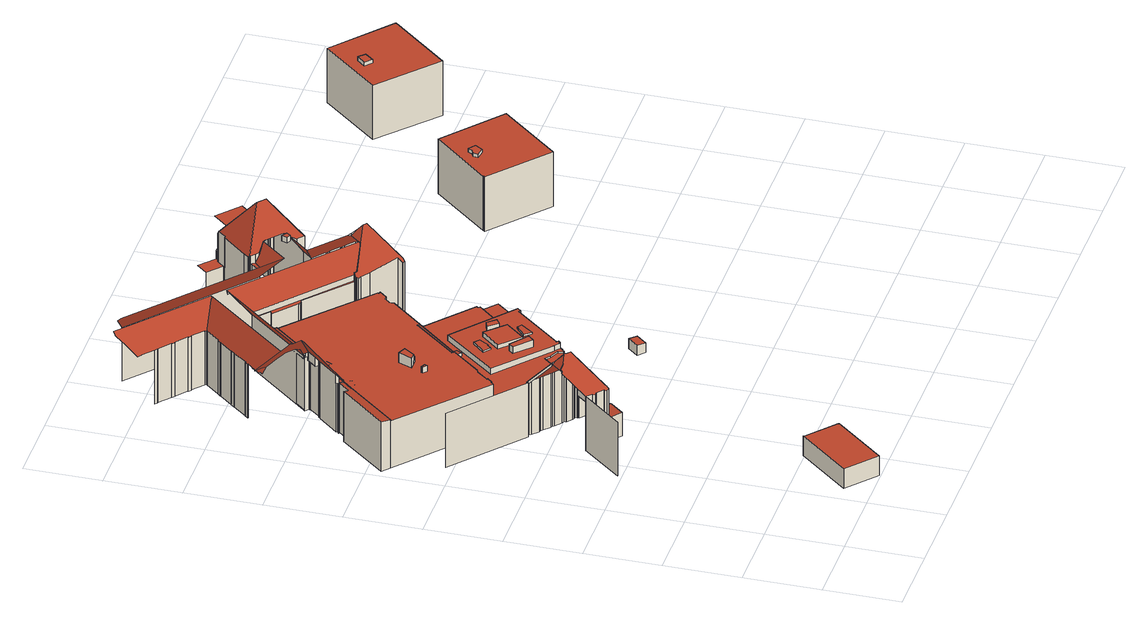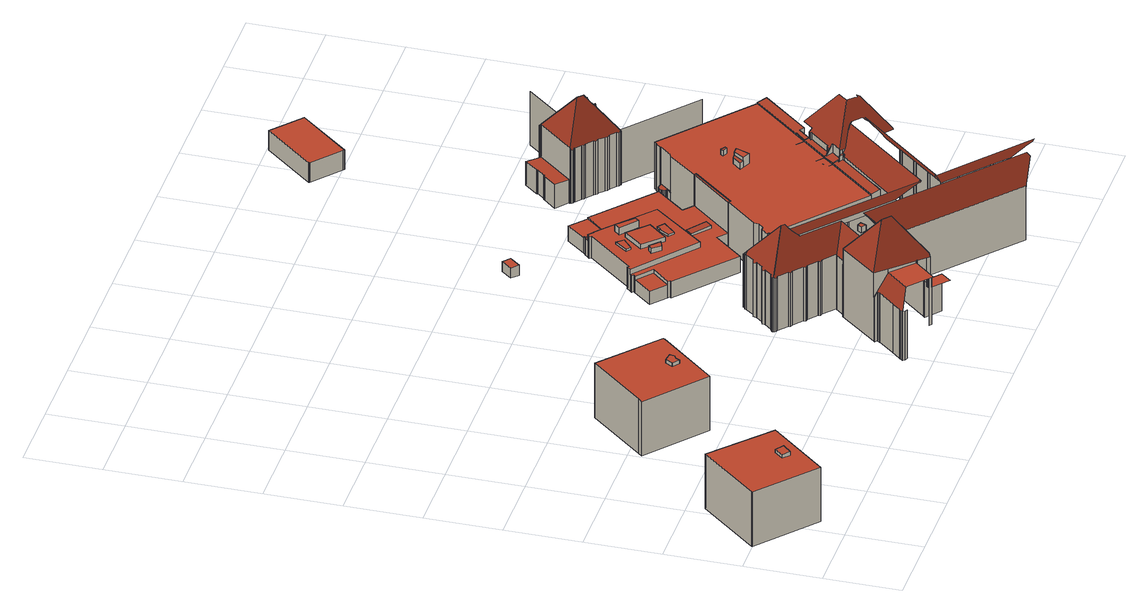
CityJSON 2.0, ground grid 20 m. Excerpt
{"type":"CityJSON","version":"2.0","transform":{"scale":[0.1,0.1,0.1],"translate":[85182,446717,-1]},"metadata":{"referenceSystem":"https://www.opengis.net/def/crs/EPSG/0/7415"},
"CityObjects":{
"building1":{"type":"Building","attributes":{"b3_dak_type":"multiple horizontal","b3_extrusie":0,"b3_h_dak_50p":4.97,"b3_h_dak_70p":4.98,"b3_h_dak_max":5.48,"b3_h_dak_min":4.86,"b3_h_maaiveld":-0.6,"b3_is_glas_dak":false,"b3_kas_warenhuis":false,"b3_mutatie_AHN3_AHN4":false,"b3_mutatie_AHN4_AHN5":false,"b3_n_vlakken":2,"b3_opp_buitenmuur":309.14,"b3_opp_dak_plat":180.02,"b3_opp_dak_schuin":0,"b3_opp_grond":180.02,"b3_opp_scheidingsmuur":0,"b3_rmse_lod12":0.0547,"b3_rmse_lod13":0.0547,"b3_rmse_lod22":0.0547,"b3_succes":true,"b3_t_run":353,"b3_val3dity_lod12":"[]","b3_val3dity_lod13":"[]","b3_val3dity_lod22":"[]","b3_volume_lod12":1004.08,"b3_volume_lod13":1004.08,"b3_volume_lod22":1003.03,"geconstateerd":false,"oorspronkelijkbouwjaar":1962,"rf_force_lod11":false,"status":"Pand in gebruik"},"children":["building1-1"]},
"building1-1":{"type":"BuildingPart","parents":["building1"],"geometry":[{"type":"Solid","lod":"2.2","boundaries":[[[[0,1,2,3,4,5,6]],[[7,4,3,8]],[[8,3,2,9]],[[10,6,5,11]],[[12,0,6,10]],[[11,5,4,7]],[[9,2,1,13]],[[13,1,0,12]],[[13,12,10,11,7,8,9]]]],"semantics":{"surfaces":[{"type":"GroundSurface"},{"type":"WallSurface","on_footprint_edge":true},{"type":"RoofSurface","b3_azimut":126.32,"b3_h_dak_50p":4.97,"b3_h_dak_70p":4.97,"b3_h_dak_max":4.98,"b3_h_dak_min":4.96,"b3_hellingshoek":0.074}],"values":[[0,1,1,1,1,1,1,1,2]]}}]},
"building2":{"type":"Building","attributes":{"b3_bag_bag_overlap":23.36,"b3_dak_type":"slanted","b3_extrusie":0,"b3_h_dak_50p":20.16,"b3_h_dak_70p":21.5,"b3_h_dak_max":52.27,"b3_h_dak_min":0.935,"b3_h_maaiveld":0.002,"b3_is_glas_dak":false,"b3_kas_warenhuis":false,"b3_mutatie_AHN3_AHN4":false,"b3_mutatie_AHN4_AHN5":false,"b3_n_vlakken":226,"b3_opp_buitenmuur":19258.06,"b3_opp_dak_plat":2368.88,"b3_opp_dak_schuin":9989.92,"b3_opp_grond":7863.41,"b3_opp_scheidingsmuur":1414.35,"b3_rmse_lod12":5.02,"b3_rmse_lod13":3.87,"b3_rmse_lod22":1.89,"b3_succes":true,"b3_t_run":13020,"b3_val3dity_lod12":"[]","b3_val3dity_lod13":"[]","b3_val3dity_lod22":"[102]","b3_volume_lod12":168986.52,"b3_volume_lod13":168333.3,"b3_volume_lod22":154372.31,"geconstateerd":false,"oorspronkelijkbouwjaar":1945,"rf_force_lod11":false,"status":"Pand in gebruik"},"children":["building2-1"]},
"building2-1":{"type":"BuildingPart","parents":["building2"],"geometry":[{"type":"MultiSurface","lod":"2.2","boundaries":[[[14,15,16,17]],[[18,19,20,21]],[[17,16,22,23]],[[23,22,24,25]],[[26,27,28]],[[27,26,29]],[[25,24,30,31]],[[31,30,32]],[[33,34,29]],[[34,33,35]],[[32,30,36,37]],[[33,29,26,17,23,25,31,32,37,38,39,40,41,42,43,44,45,46,47,48,49,35]],[[37,36,50,38]],[[38,50,51,39]],[[39,51,52,40]],[[40,52,53,41]],[[41,53,54,42]],[[34,35,49,55,56]],[[42,54,57,43]],[[43,57,58,59,44]],[[44,59,60,45]],[[45,60,61,62,46]],[[46,62,47]],[[59,58,63,64]],[[65,56,55]],[[66,67,56,65]],[[64,63,68,69]],[[70,71,67,66]],[[72,73,19,18]],[[71,74,73,72]],[[75,76,74,71,70]],[[77,78,76,75]],[[79,80,78,77]],[[81,48,47,62]],[[82,83,80,79]],[[84,83,82]],[[85,86,83,84]],[[87,88,89,90]],[[69,68,91,92]],[[93,94,86,85]],[[95,89,88,96]],[[97,98,99,100]],[[101,102,94,93]],[[103,104,102,101]],[[96,105,106,95]],[[100,99,107,108,109]],[[62,61,110,81]],[[90,89,111,107,99]],[[109,108,112,113]],[[48,81,114,115,116,117,118,119,120,121,122,123,124,125,103,101,93,85,84,82,79,77,75,70,66,65,55,49]],[[125,126,104,103]],[[110,61,60,59,64,69,92,127,128,129,130,131,132,133,134]],[[92,91,135,127]],[[127,135,136,128]],[[95,106,111,89]],[[124,137,126,125]],[[123,138,137,124]],[[122,139,138,123]],[[128,136,140,129]],[[121,141,139,122]],[[142,143,144,145,146,97,100,109,113,147,148,149,150,151,152,153]],[[154,155,156,157,158,142,153,159,160,161,162,163,164,165,166,167,168,169,170]],[[113,112,171,147]],[[120,172,141,121]],[[129,140,173,130]],[[130,173,174,131]],[[119,175,172,120]],[[118,176,175,119]],[[117,177,176,118]],[[163,178,164]],[[116,179,177,117]],[[178,163,162]],[[115,180,179,116]],[[81,110,181,182,114]],[[133,183,184,134]],[[114,182,180,115]],[[134,184,181,110]],[[131,174,185,132]],[[147,171,186,148]],[[132,185,183,133]],[[148,186,187,149]],[[188,189,190,191]],[[151,192,193,152]],[[194,195,189,188]],[[149,187,196,197,150]],[[150,197,192,151]],[[197,196,198,199,200]],[[201,202,195,194]],[[152,193,203,153]],[[199,198,204,205]],[[160,206,161]],[[207,208,203,193,192,197,200,209,210,211,212]],[[159,213,214,206,160]],[[206,214,215,216]],[[200,199,217,209]],[[153,203,208,213,159]],[[213,208,207,218]],[[216,215,219]],[[213,218,220,221,222,223,219,215,214]],[[224,225,202,201]],[[199,205,226,217]],[[218,207,212,220]],[[223,227,219]],[[221,228,229,230,222]],[[220,212,231,228,221]],[[222,230,227,223]],[[210,232,233,211]],[[205,204,234,226]],[[211,233,231,212]],[[209,217,235,232,210]],[[226,234,235,217]],[[236,237,225,224]],[[238,239,237,236]],[[240,241,242,243,244,245,246,247,248,238,236,224,201,194,188,191,249,250,251,168,167,252,253]],[[248,254,239,238]],[[255,256,257,258]],[[258,257,259,260]],[[261,262,263,178,162,161,206,216,219,227,230]],[[247,264,254,248]],[[260,259,265,266]],[[266,265,267,268]],[[268,267,269,270]],[[271,272,273,274,275,276,277,278,255,258,260,266,268,270,279,280,281,282,283,284,285,241,240,286,287,288,289]],[[246,290,264,247]],[[270,269,291,279]],[[245,292,290,246]],[[244,292,245]],[[279,291,293,280]],[[280,293,294,281]],[[281,294,295,282]],[[282,295,296,283]],[[243,297,292,244]],[[283,296,298,284]],[[230,229,299,300,261]],[[242,301,297,243]],[[284,298,285]],[[241,302,301,242]],[[285,298,302,241]],[[253,286,240]],[[286,253,287]],[[300,299,303,304]],[[304,303,305,306,307]],[[307,306,308,309]],[[261,300,262]],[[310,263,262]],[[263,310,311]],[[312,313,314,315,316,317,318,319]],[[306,305,320,321]],[[321,320,322,323]],[[323,322,324,325]],[[317,326,327,318]],[[306,321,323,325,328,329,330,331,332,308]],[[325,324,333,328]],[[328,333,334,329]],[[262,300,304,307,309,335,336,337,338,311,310]],[[329,334,339,330]],[[309,308,332,335]],[[330,339,340,331]],[[341,342,343,344]],[[344,343,345,346]],[[346,345,347,348]],[[349,350,342,341]],[[351,331,340,350,349]],[[348,347,352,353]],[[354,335,332,331,351]],[[355,317,316,356]],[[356,316,357,358]],[[359,336,335,354]],[[358,357,360]],[[353,352,361,362]],[[363,364,326,317,355]],[[358,360,365,366,367,363,355,356]],[[368,369,370,367,371]],[[372,373,369,368]],[[374,337,336,359]],[[367,370,364,363]],[[371,367,366,375,376]],[[377,378,373,372]],[[376,375,379]],[[360,357,316,315,380,381,382,383,365]],[[384,385,386,387,388,374,359,354,351,349,341,344,346,348,353,362,389,390,391]],[[375,366,365,392]],[[393,394,378,377]],[[362,361,395,389]],[[392,365,383,396]],[[397,394,393]],[[396,383,382]],[[337,374,338]],[[398,399,400,401]],[[402,403,399,398]],[[381,404,382]],[[405,406,407,408,397,393,377,372,368,371,376,379]],[[390,409,410,391]],[[380,411,404,381]],[[389,395,409,390]],[[391,410,412,384]],[[413,402,398,401]],[[411,380,414]],[[384,412,415,385]],[[401,400,416,413]],[[413,416,403,402]],[[385,415,417,386]],[[418,419,338,374,388]],[[386,417,420,421]],[[392,396,382,404,411,414,422,423,424,425,426,427,405,379,375]],[[421,420,428,429]],[[430,431,432,433]],[[419,434,435]],[[434,419,418]],[[408,436,437,394,397]],[[429,428,438,439]],[[440,441,431,430]],[[442,443,424,444,445,433,446,447]],[[433,432,448,446]],[[444,423,422]],[[423,444,424]],[[443,425,424]],[[449,450,441,440]],[[439,438,451,452]],[[453,454,455,456]],[[457,458,450,449]],[[425,443,442,426]],[[459,460,458,457]],[[452,451,461,462]],[[446,448,463,447]],[[462,461,464,465]],[[447,463,466,442]],[[426,442,466,467,468]],[[407,469,436,408]],[[470,471,460,459]],[[456,455,437,436]],[[430,433,445,435,434,418,388,387,472,473,474,475,476,477,478,479,480,481,482,483,470,459,457,449,440]],[[465,464,484,485]],[[483,486,471,470]],[[406,487,469,407]],[[482,488,486,483]],[[489,490,387,386,421,429,439,452,462,465,485,491,492,493,494,495,496,497]],[[498,499,500,453,456,436,469,487,501,502]],[[481,503,488,482]],[[480,504,503,481]],[[485,484,505,491]],[[491,505,506,492]],[[479,507,504,480]],[[508,501,487,406]],[[492,506,509,493]],[[493,509,510,494]],[[511,512,502,501,508]],[[468,513,427,426]],[[490,472,387]],[[478,514,507,479]],[[515,498,502,512]],[[477,516,514,478]],[[517,499,498,515]],[[518,519,512,511]],[[520,521,522,499,517]],[[476,523,516,477]],[[494,510,524,495]],[[518,511,508,406,405,427,513,525,526,527]],[[527,528,519,518]],[[526,529,528,527]],[[475,530,523,476]],[[495,524,531,496]],[[496,531,532,497]],[[474,533,530,475]],[[497,532,534,489]],[[472,490,535,536,473]],[[489,534,535,490]],[[473,536,533,474]],[[468,467,537,538,513]],[[525,539,529,526]],[[513,538,539,525]],[[540,541,529,539]],[[542,543,544,545]],[[546,547,543,542]],[[538,537,547,546]],[[545,544,548,549]],[[549,548,550,551]],[[551,550,552,553]],[[554,540,539,538,546,542,545,549,551,553,555,556,557]],[[553,552,558,555]],[[555,558,559,556]],[[560,561,562]],[[563,564,561,560]],[[556,559,565,566,557]],[[557,566,567,554]],[[554,567,568,569]],[[569,568,570,564,563]],[[568,567,566,571]],[[566,565,572,571]],[[571,572,570,568]]],"semantics":{"surfaces":[{"type":"WallSurface","on_footprint_edge":true},{"type":"WallSurface","on_footprint_edge":false},{"type":"RoofSurface","b3_azimut":220.4,"b3_h_dak_50p":19.48,"b3_h_dak_70p":21.17,"b3_h_dak_max":24.83,"b3_h_dak_min":15.44,"b3_hellingshoek":54.56},{"type":"RoofSurface","b3_azimut":310.8,"b3_h_dak_50p":22.35,"b3_h_dak_70p":22.8,"b3_h_dak_max":24.47,"b3_h_dak_min":21.56,"b3_hellingshoek":54.2},{"type":"RoofSurface","b3_azimut":130.35,"b3_h_dak_50p":18.36,"b3_h_dak_70p":19.78,"b3_h_dak_max":24.08,"b3_h_dak_min":15.75,"b3_hellingshoek":54.5},{"type":"RoofSurface","b3_azimut":132.12,"b3_h_dak_50p":13.82,"b3_h_dak_70p":13.84,"b3_h_dak_max":14.4,"b3_h_dak_min":13.79,"b3_hellingshoek":1.42},{"type":"RoofSurface","b3_azimut":40.26,"b3_h_dak_50p":18.18,"b3_h_dak_70p":19.89,"b3_h_dak_max":24.83,"b3_h_dak_min":14.86,"b3_hellingshoek":54.32},{"type":"RoofSurface","b3_azimut":308.7,"b3_h_dak_50p":6.68,"b3_h_dak_70p":6.74,"b3_h_dak_max":16.49,"b3_h_dak_min":6.53,"b3_hellingshoek":3.49},{"type":"RoofSurface","b3_azimut":130.43,"b3_h_dak_50p":19.9,"b3_h_dak_70p":21.64,"b3_h_dak_max":30.52,"b3_h_dak_min":15.14,"b3_hellingshoek":54.93},{"type":"RoofSurface","b3_azimut":40.44,"b3_h_dak_50p":21.6,"b3_h_dak_70p":22.82,"b3_h_dak_max":30.33,"b3_h_dak_min":16.55,"b3_hellingshoek":54.82},{"type":"RoofSurface","b3_azimut":132.47,"b3_h_dak_50p":14.54,"b3_h_dak_70p":14.62,"b3_h_dak_max":17.61,"b3_h_dak_min":14.29,"b3_hellingshoek":10.37},{"type":"RoofSurface","b3_azimut":285.74,"b3_h_dak_50p":15.77,"b3_h_dak_70p":15.77,"b3_h_dak_max":16.55,"b3_h_dak_min":15.77,"b3_hellingshoek":0.0343},{"type":"RoofSurface","b3_azimut":125.36,"b3_h_dak_50p":13.82,"b3_h_dak_70p":13.83,"b3_h_dak_max":14.36,"b3_h_dak_min":13.8,"b3_hellingshoek":1.43},{"type":"RoofSurface","b3_azimut":310.35,"b3_h_dak_50p":18.55,"b3_h_dak_70p":19.83,"b3_h_dak_max":21.6,"b3_h_dak_min":14.98,"b3_hellingshoek":54.49},{"type":"RoofSurface","b3_azimut":130.37,"b3_h_dak_50p":19,"b3_h_dak_70p":20.24,"b3_h_dak_max":22.04,"b3_h_dak_min":15.41,"b3_hellingshoek":54.64},{"type":"RoofSurface","b3_azimut":220.39,"b3_h_dak_50p":19.05,"b3_h_dak_70p":20.28,"b3_h_dak_max":22.04,"b3_h_dak_min":15.46,"b3_hellingshoek":54.5},{"type":"RoofSurface","b3_azimut":40.4,"b3_h_dak_50p":18.39,"b3_h_dak_70p":19.66,"b3_h_dak_max":21.55,"b3_h_dak_min":15,"b3_hellingshoek":54.46},{"type":"RoofSurface","b3_azimut":220.07,"b3_h_dak_50p":14.15,"b3_h_dak_70p":15.91,"b3_h_dak_max":16.21,"b3_h_dak_min":13.87,"b3_hellingshoek":21.42},{"type":"RoofSurface","b3_azimut":220.51,"b3_h_dak_50p":19.05,"b3_h_dak_70p":20.27,"b3_h_dak_max":22.02,"b3_h_dak_min":15.76,"b3_hellingshoek":54.44},{"type":"RoofSurface","b3_azimut":140.45,"b3_h_dak_50p":17.15,"b3_h_dak_70p":17.2,"b3_h_dak_max":19.74,"b3_h_dak_min":17.06,"b3_hellingshoek":6.58},{"type":"RoofSurface","b3_azimut":310.63,"b3_h_dak_50p":19.58,"b3_h_dak_70p":20.37,"b3_h_dak_max":21.53,"b3_h_dak_min":16.34,"b3_hellingshoek":54.54},{"type":"RoofSurface","b3_azimut":220.5,"b3_h_dak_50p":18.69,"b3_h_dak_70p":20.3,"b3_h_dak_max":25.03,"b3_h_dak_min":15.33,"b3_hellingshoek":54.57},{"type":"RoofSurface","b3_azimut":310.35,"b3_h_dak_50p":21.84,"b3_h_dak_70p":23.49,"b3_h_dak_max":28.51,"b3_h_dak_min":18.87,"b3_hellingshoek":55.34},{"type":"RoofSurface","b3_azimut":191.46,"b3_h_dak_50p":23.08,"b3_h_dak_70p":23.08,"b3_h_dak_max":23.08,"b3_h_dak_min":23.07,"b3_hellingshoek":0.447},{"type":"RoofSurface","b3_azimut":309.98,"b3_h_dak_50p":22.19,"b3_h_dak_70p":22.72,"b3_h_dak_max":24.25,"b3_h_dak_min":21.48,"b3_hellingshoek":54.45},{"type":"RoofSurface","b3_azimut":220.64,"b3_h_dak_50p":23.68,"b3_h_dak_70p":25.38,"b3_h_dak_max":29.55,"b3_h_dak_min":19.58,"b3_hellingshoek":54.92},{"type":"RoofSurface","b3_azimut":130.98,"b3_h_dak_50p":19.62,"b3_h_dak_70p":20.56,"b3_h_dak_max":22.01,"b3_h_dak_min":15.49,"b3_hellingshoek":55.05},{"type":"RoofSurface","b3_azimut":40.43,"b3_h_dak_50p":18.62,"b3_h_dak_70p":19.98,"b3_h_dak_max":25.03,"b3_h_dak_min":15.11,"b3_hellingshoek":54.57},{"type":"RoofSurface","b3_azimut":130.47,"b3_h_dak_50p":18.38,"b3_h_dak_70p":19.9,"b3_h_dak_max":24.34,"b3_h_dak_min":15.46,"b3_hellingshoek":54.67},{"type":"RoofSurface","b3_azimut":221.86,"b3_h_dak_50p":10.74,"b3_h_dak_70p":10.76,"b3_h_dak_max":19.45,"b3_h_dak_min":10.67,"b3_hellingshoek":1.71},{"type":"RoofSurface","b3_azimut":130.35,"b3_h_dak_50p":22.47,"b3_h_dak_70p":23.94,"b3_h_dak_max":28.57,"b3_h_dak_min":19.53,"b3_hellingshoek":55.01},{"type":"RoofSurface","b3_azimut":40.65,"b3_h_dak_50p":22.24,"b3_h_dak_70p":24.07,"b3_h_dak_max":29.55,"b3_h_dak_min":18.45,"b3_hellingshoek":55.64},{"type":"RoofSurface","b3_azimut":343.1,"b3_h_dak_50p":18.43,"b3_h_dak_70p":18.43,"b3_h_dak_max":19.15,"b3_h_dak_min":18.42,"b3_hellingshoek":0.056},{"type":"RoofSurface","b3_azimut":130.54,"b3_h_dak_50p":16.35,"b3_h_dak_70p":17.37,"b3_h_dak_max":19.46,"b3_h_dak_min":14.02,"b3_hellingshoek":55.15},{"type":"RoofSurface","b3_azimut":130.21,"b3_h_dak_50p":0.125,"b3_h_dak_70p":0.148,"b3_h_dak_max":0.16,"b3_h_dak_min":0.125,"b3_hellingshoek":14.27}],"values":[0,0,0,0,1,1,0,0,1,1,0,2,0,0,0,0,0,3,0,0,1,1,1,0,1,1,0,1,0,0,0,0,0,4,0,0,0,1,0,0,5,1,0,0,0,0,1,0,0,6,0,7,0,0,0,0,0,0,0,0,8,9,0,0,0,0,0,0,0,1,0,1,0,0,0,0,0,0,0,0,0,0,1,0,0,1,0,0,1,0,1,10,1,1,1,1,1,1,11,0,12,1,1,0,0,1,0,0,0,0,0,0,0,13,0,0,0,14,0,0,0,0,15,0,0,0,0,0,0,0,0,0,0,0,0,0,0,0,1,1,0,0,1,1,1,1,16,0,0,0,0,17,0,0,18,0,1,0,0,0,0,0,0,0,1,1,1,1,1,0,0,19,0,0,1,0,1,0,1,20,21,1,0,0,1,0,1,1,1,1,1,22,0,1,0,0,23,1,0,1,1,0,24,0,25,0,0,1,1,0,0,0,26,0,1,1,1,0,0,0,0,1,0,0,0,0,0,0,1,0,0,27,0,0,1,0,28,29,0,0,0,0,0,1,0,0,1,30,1,0,1,0,1,1,0,0,0,31,1,1,0,0,0,0,0,0,0,0,0,1,1,32,0,0,0,0,0,0,33,0,0,0,0,0,1,1,0,34,0,0]}}]},
"building3":{"type":"Building","attributes":{"b3_bag_bag_overlap":23.35,"b3_dak_type":"slanted","b3_extrusie":0,"b3_h_dak_50p":13.73,"b3_h_dak_70p":13.8,"b3_h_dak_max":17.34,"b3_h_dak_min":2.77,"b3_h_maaiveld":0.28,"b3_is_glas_dak":false,"b3_kas_warenhuis":false,"b3_mutatie_AHN3_AHN4":false,"b3_mutatie_AHN4_AHN5":false,"b3_n_vlakken":26,"b3_opp_buitenmuur":1528.67,"b3_opp_dak_plat":1470.41,"b3_opp_dak_schuin":126.76,"b3_opp_grond":1584.65,"b3_opp_scheidingsmuur":855.62,"b3_rmse_lod12":0.968,"b3_rmse_lod13":0.641,"b3_rmse_lod22":0.56,"b3_succes":true,"b3_t_run":1785,"b3_val3dity_lod12":"[]","b3_val3dity_lod13":"[]","b3_val3dity_lod22":"[]","b3_volume_lod12":21431.28,"b3_volume_lod13":21340.89,"b3_volume_lod22":21310.09,"geconstateerd":false,"oorspronkelijkbouwjaar":2010,"rf_force_lod11":false,"status":"Pand in gebruik"},"children":["building3-1"]},
"building3-1":{"type":"BuildingPart","parents":["building3"],"geometry":[{"type":"Solid","lod":"2.2","boundaries":[[[[573,574,575,576,577,578,579,580,581,582,583,584,585,586,587,588,589,590,591,592,593,594,595,596,597,598,599,600,601,602,603,604,605,606,607,608,609,610,611,612,613,614,615,616,617,618,619,620,621,622,623,624,625,626,627,628,629,630,631,632,633]],[[634,592,591,635]],[[636,593,592,634]],[[637,590,589,638]],[[639,588,587,640]],[[638,589,588,639]],[[640,587,586,641]],[[641,586,585,642]],[[642,585,584,643]],[[643,584,583,644]],[[645,582,581,646]],[[646,581,580,647]],[[648,574,573,649]],[[650,630,629,651]],[[649,573,633,652,653]],[[654,628,627,655]],[[651,629,628,654]],[[656,625,624,657]],[[658,626,625,656]],[[659,623,622,660]],[[655,627,626,658]],[[661,621,620,662]],[[657,624,623,659]],[[660,622,621,661]],[[662,620,619,663]],[[663,619,618,664]],[[665,609,608,666]],[[667,605,604,668]],[[666,608,607,669]],[[670,575,574,648]],[[671,606,605,667]],[[672,603,602,673]],[[668,604,603,672]],[[674,601,600,675]],[[673,602,601,674]],[[676,596,595,677,678]],[[679,598,597,680]],[[680,597,596,676]],[[681,682,683,684]],[[635,591,590,637]],[[685,616,615,686]],[[687,688,686,689]],[[690,691,692,693,694]],[[695,594,593,636]],[[677,595,594,695]],[[678,677,696,697]],[[693,692,698,699]],[[700,599,598,679]],[[675,600,599,700,701]],[[702,611,610,703]],[[704,703,610,609,665]],[[705,612,611,702]],[[706,631,630,650]],[[694,693,707,708]],[[652,633,632,709]],[[653,652,710,711]],[[712,617,616,685]],[[664,618,617,712]],[[699,698,713,714]],[[714,713,715,707]],[[684,683,716,717]],[[717,716,718,719]],[[720,614,613,721]],[[721,613,612,705]],[[689,686,615,614,720]],[[722,723,724,725]],[[697,696,723,722]],[[644,583,582,645]],[[725,724,577,576,726]],[[726,576,575,670]],[[709,632,631,706]],[[711,710,688,687]],[[647,580,579,727]],[[727,579,578,728]],[[728,578,577,724]],[[669,607,606,671]],[[708,707,715,729,730]],[[701,700,703,704]],[[730,729,691,690]],[[719,718,682,681]],[[714,707,693,699]],[[688,710,652,709,706,650,651,654,655,658,656,657,659,660,661,662,663,664,712,685,686]],[[728,724,723,696,677,695,636,634,635,637,638,639,640,641,642,643,644,645,646,647,727]],[[703,700,679,680,676,678,697,722,725,726,670,648,649,653,711,687,689,720,721,705,702],[682,718,716,683],[691,729,715,713,698,692]],[[701,704,665,666,669,671,667,668,672,673,674,675]],[[730,690,694,708]],[[719,681,684,717]]]],"semantics":{"surfaces":[{"type":"GroundSurface"},{"type":"WallSurface","on_footprint_edge":true},{"type":"WallSurface","on_footprint_edge":false},{"type":"RoofSurface","b3_azimut":127.13,"b3_h_dak_50p":15.48,"b3_h_dak_70p":15.57,"b3_h_dak_max":16.53,"b3_h_dak_min":15.3,"b3_hellingshoek":16.88},{"type":"RoofSurface","b3_azimut":116.94,"b3_h_dak_50p":3.04,"b3_h_dak_70p":3.07,"b3_h_dak_max":13.56,"b3_h_dak_min":2.94,"b3_hellingshoek":5.61},{"type":"RoofSurface","b3_azimut":139.61,"b3_h_dak_50p":3.06,"b3_h_dak_70p":3.09,"b3_h_dak_max":13.56,"b3_h_dak_min":2.99,"b3_hellingshoek":4.6},{"type":"RoofSurface","b3_azimut":129.48,"b3_h_dak_50p":13.72,"b3_h_dak_70p":13.79,"b3_h_dak_max":16.53,"b3_h_dak_min":13.55,"b3_hellingshoek":0.62},{"type":"RoofSurface","b3_azimut":130.4,"b3_h_dak_50p":14.41,"b3_h_dak_70p":14.48,"b3_h_dak_max":14.65,"b3_h_dak_min":14.23,"b3_hellingshoek":7.49},{"type":"RoofSurface","b3_azimut":268.2,"b3_h_dak_50p":16.47,"b3_h_dak_70p":16.48,"b3_h_dak_max":16.53,"b3_h_dak_min":16.42,"b3_hellingshoek":2},{"type":"RoofSurface","b3_azimut":43.06,"b3_h_dak_50p":15.25,"b3_h_dak_70p":15.26,"b3_h_dak_max":15.26,"b3_h_dak_min":15.23,"b3_hellingshoek":2.37}],"values":[[0,1,1,1,1,1,1,1,1,1,1,1,1,1,1,1,1,1,1,1,1,1,1,1,1,1,1,1,1,1,1,1,1,1,1,1,1,1,2,1,1,2,2,1,1,2,2,1,1,1,1,1,1,2,1,2,1,1,2,2,2,2,1,1,1,2,2,1,1,1,1,2,1,1,1,1,2,2,2,2,3,4,5,6,7,8,9]]}}]},
"building4":{"type":"Building","attributes":{"b3_bag_bag_overlap":0,"b3_dak_type":"multiple horizontal","b3_extrusie":0,"b3_h_dak_50p":4.92,"b3_h_dak_70p":6.16,"b3_h_dak_max":14.01,"b3_h_dak_min":3.64,"b3_h_maaiveld":-0.01,"b3_is_glas_dak":false,"b3_kas_warenhuis":false,"b3_mutatie_AHN3_AHN4":false,"b3_mutatie_AHN4_AHN5":false,"b3_n_vlakken":35,"b3_opp_buitenmuur":903.34,"b3_opp_dak_plat":1401.92,"b3_opp_dak_schuin":20.47,"b3_opp_grond":969.07,"b3_opp_scheidingsmuur":212.61,"b3_rmse_lod12":1.54,"b3_rmse_lod13":1.34,"b3_rmse_lod22":0.498,"b3_succes":true,"b3_t_run":668,"b3_val3dity_lod12":"[]","b3_val3dity_lod13":"[]","b3_val3dity_lod22":"[]","b3_volume_lod12":5968.85,"b3_volume_lod13":6030.23,"b3_volume_lod22":5226.56,"geconstateerd":false,"oorspronkelijkbouwjaar":1930,"rf_force_lod11":false,"status":"Pand in gebruik"},"children":["building4-1"]},
"building4-1":{"type":"BuildingPart","parents":["building4"],"geometry":[{"type":"Solid","lod":"2.2","boundaries":[[[[731,732,733,734,735,736,737,738,739,740,741,742,743,744,745,746,747,748,749,750,751,752,753,754,755,756,757,758]],[[759,760,735,734,761]],[[762,733,732,763]],[[764,755,754,765]],[[766,767,758,757,768]],[[769,743,742,770]],[[768,757,756,771]],[[772,750,749,773]],[[774,775,776,777]],[[778,779,780,781]],[[782,783,784,785]],[[765,754,753,786]],[[785,784,748,747,787]],[[788,744,743,769]],[[770,742,741,789]],[[789,741,740,790,791]],[[792,793,794,795]],[[795,794,775,774]],[[791,790,796,797]],[[771,756,755,764,798]],[[799,731,758,767]],[[800,801,802,803]],[[803,802,804,805]],[[777,776,793,792]],[[806,751,750,772,807]],[[808,752,751,806]],[[809,810,779,778]],[[811,812,810,809]],[[813,746,745,814]],[[815,814,745,744,788]],[[781,780,812,811]],[[816,817,818,819]],[[820,821,822,823]],[[824,825,826,827]],[[828,829,825,824]],[[790,740,739,830]],[[830,739,738,831]],[[807,772,817,816]],[[773,749,748,784]],[[797,796,832,833]],[[834,835,760,759]],[[836,837,835,834]],[[761,734,733,762]],[[827,826,838,839]],[[840,736,735,760]],[[837,737,736,840]],[[831,738,737,837,836]],[[787,747,746,813]],[[841,842,843,844]],[[844,843,814,815]],[[845,846,847,848]],[[849,850,846,845]],[[851,852,853,854]],[[854,853,855,856]],[[856,855,857,858]],[[786,753,752,808]],[[859,860,861,862]],[[763,732,731,799]],[[823,822,863,864]],[[864,863,850,849]],[[839,838,829,828]],[[805,804,865,866]],[[866,865,801,800]],[[848,847,821,820]],[[798,764,767,766]],[[862,861,842,841]],[[867,868,783,782]],[[819,818,868,867]],[[833,832,860,859]],[[858,857,852,851]],[[777,792,795,774]],[[781,811,809,778]],[[837,840,760,835]],[[798,766,768,771]],[[839,828,824,827]],[[866,800,803,805]],[[848,820,823,864,849,845]],[[868,818,817,772,773,784,783]],[[860,832,796,790,830,831,836,834,759,761,762,763,799,767,764,765,786,808,806,807,816,819,867,782,785,787,813,814,843,842,861],[793,776,775,794]],[[833,859,862,841,844,815,788,769,770,789,791,797],[780,779,810,812],[802,801,865,804],[826,825,829,838],[847,846,850,863,822,821],[853,852,857,855]],[[858,851,854,856]]]],"semantics":{"surfaces":[{"type":"GroundSurface"},{"type":"WallSurface","on_footprint_edge":true},{"type":"WallSurface","on_footprint_edge":false},{"type":"RoofSurface","b3_azimut":58.67,"b3_h_dak_50p":5.48,"b3_h_dak_70p":5.52,"b3_h_dak_max":5.62,"b3_h_dak_min":5.31,"b3_hellingshoek":4.79},{"type":"RoofSurface","b3_azimut":236.53,"b3_h_dak_50p":7.44,"b3_h_dak_70p":7.45,"b3_h_dak_max":7.47,"b3_h_dak_min":7.41,"b3_hellingshoek":0.437},{"type":"RoofSurface","b3_azimut":11.48,"b3_h_dak_50p":3.69,"b3_h_dak_70p":3.7,"b3_h_dak_max":4.74,"b3_h_dak_min":3.67,"b3_hellingshoek":0.308},{"type":"RoofSurface","b3_azimut":309.55,"b3_h_dak_50p":13.51,"b3_h_dak_70p":13.55,"b3_h_dak_max":13.63,"b3_h_dak_min":13.41,"b3_hellingshoek":11.58},{"type":"RoofSurface","b3_azimut":199.86,"b3_h_dak_50p":7.56,"b3_h_dak_70p":7.56,"b3_h_dak_max":7.57,"b3_h_dak_min":7.53,"b3_hellingshoek":1.02},{"type":"RoofSurface","b3_azimut":250.26,"b3_h_dak_50p":6.7,"b3_h_dak_70p":6.71,"b3_h_dak_max":6.74,"b3_h_dak_min":6.67,"b3_hellingshoek":1.05},{"type":"RoofSurface","b3_azimut":190.99,"b3_h_dak_50p":6.7,"b3_h_dak_70p":6.71,"b3_h_dak_max":6.72,"b3_h_dak_min":6.68,"b3_hellingshoek":0.454},{"type":"RoofSurface","b3_azimut":274.9,"b3_h_dak_50p":4.28,"b3_h_dak_70p":4.28,"b3_h_dak_max":4.66,"b3_h_dak_min":4.27,"b3_hellingshoek":0.162},{"type":"RoofSurface","b3_azimut":257.82,"b3_h_dak_50p":4.64,"b3_h_dak_70p":4.69,"b3_h_dak_max":13.63,"b3_h_dak_min":4.57,"b3_hellingshoek":0.256},{"type":"RoofSurface","b3_azimut":176.84,"b3_h_dak_50p":6.23,"b3_h_dak_70p":6.26,"b3_h_dak_max":8.15,"b3_h_dak_min":6.17,"b3_hellingshoek":0.223},{"type":"RoofSurface","b3_azimut":246.74,"b3_h_dak_50p":8.13,"b3_h_dak_70p":8.14,"b3_h_dak_max":8.15,"b3_h_dak_min":8.12,"b3_hellingshoek":0.587}],"values":[[0,1,1,1,1,1,1,1,2,2,2,1,1,1,1,1,2,2,2,1,1,2,2,2,1,1,2,2,1,1,2,2,2,2,2,1,1,2,1,2,2,2,1,2,1,1,1,1,2,2,2,2,2,2,2,1,2,1,2,2,2,2,2,2,2,2,2,2,2,2,3,4,5,6,7,8,9,10,11,12,13]]}}]},
"building5":{"type":"Building","attributes":{"b3_dak_type":"horizontal","b3_extrusie":0,"b3_h_dak_50p":2.46,"b3_h_dak_70p":2.46,"b3_h_dak_max":2.52,"b3_h_dak_min":2.4,"b3_h_maaiveld":-0.402,"b3_is_glas_dak":false,"b3_kas_warenhuis":false,"b3_mutatie_AHN3_AHN4":false,"b3_mutatie_AHN4_AHN5":false,"b3_n_vlakken":1,"b3_opp_buitenmuur":35,"b3_opp_dak_plat":8.93,"b3_opp_dak_schuin":0,"b3_opp_grond":8.93,"b3_opp_scheidingsmuur":0,"b3_rmse_lod12":0.0182,"b3_rmse_lod13":0.0182,"b3_rmse_lod22":0.0138,"b3_succes":true,"b3_t_run":84,"b3_val3dity_lod12":"[]","b3_val3dity_lod13":"[]","b3_val3dity_lod22":"[]","b3_volume_lod12":25.54,"b3_volume_lod13":25.54,"b3_volume_lod22":25.52,"geconstateerd":false,"oorspronkelijkbouwjaar":2010,"rf_force_lod11":false,"status":"Pand in gebruik"},"children":["building5-1"]},
"building5-1":{"type":"BuildingPart","parents":["building5"],"geometry":[{"type":"Solid","lod":"2.2","boundaries":[[[[869,870,871,872]],[[873,869,872,874]],[[874,872,871,875]],[[875,871,870,876]],[[876,870,869,873]],[[876,873,874,875]]]],"semantics":{"surfaces":[{"type":"GroundSurface"},{"type":"WallSurface","on_footprint_edge":true},{"type":"RoofSurface","b3_azimut":138.27,"b3_h_dak_50p":2.46,"b3_h_dak_70p":2.47,"b3_h_dak_max":2.48,"b3_h_dak_min":2.44,"b3_hellingshoek":0.925}],"values":[[0,1,1,1,1,2]]}}]},
"building6":{"type":"Building","attributes":{"b3_bouwlagen":5,"b3_dak_type":"multiple horizontal","b3_extrusie":0,"b3_h_dak_50p":15.17,"b3_h_dak_70p":15.2,"b3_h_dak_max":17.29,"b3_h_dak_min":14.94,"b3_h_maaiveld":-0.441,"b3_is_glas_dak":false,"b3_kas_warenhuis":false,"b3_mutatie_AHN3_AHN4":false,"b3_mutatie_AHN4_AHN5":false,"b3_n_vlakken":12,"b3_opp_buitenmuur":1263.53,"b3_opp_dak_plat":408.34,"b3_opp_dak_schuin":0,"b3_opp_grond":402.72,"b3_opp_scheidingsmuur":0,"b3_rmse_lod12":2.17,"b3_rmse_lod13":2.17,"b3_rmse_lod22":2.16,"b3_succes":true,"b3_t_run":704,"b3_val3dity_lod12":"[]","b3_val3dity_lod13":"[]","b3_val3dity_lod22":"[]","b3_volume_lod12":12658.75,"b3_volume_lod13":12658.75,"b3_volume_lod22":12657.78,"geconstateerd":false,"oorspronkelijkbouwjaar":2007,"rf_force_lod11":false,"status":"Pand in gebruik"},"children":["building6-1","building6-2"]},
"building6-1":{"type":"BuildingPart","parents":["building6"],"geometry":[{"type":"Solid","lod":"2.2","boundaries":[[[[877,878,879,880,881,882]],[[883,882,881,884]],[[885,886,887,888]],[[889,890,886,885]],[[891,892,890,889]],[[893,877,882,883]],[[884,881,880,894]],[[888,887,892,891]],[[895,879,878,896]],[[894,880,879,895]],[[896,878,877,893]],[[888,891,889,885]],[[896,893,883,884,894,895],[892,887,886,890]]]],"semantics":{"surfaces":[{"type":"GroundSurface"},{"type":"WallSurface","on_footprint_edge":true},{"type":"WallSurface","on_footprint_edge":false},{"type":"RoofSurface","b3_azimut":148.94,"b3_h_dak_50p":16.15,"b3_h_dak_70p":16.16,"b3_h_dak_max":16.19,"b3_h_dak_min":16.12,"b3_hellingshoek":1.24},{"type":"RoofSurface","b3_azimut":342.75,"b3_h_dak_50p":15.16,"b3_h_dak_70p":15.17,"b3_h_dak_max":16.19,"b3_h_dak_min":15.14,"b3_hellingshoek":0.119}],"values":[[0,1,2,2,2,1,1,2,1,1,1,3,4]]}}]},
"building6-2":{"type":"BuildingPart","parents":["building6"],"geometry":[{"type":"Solid","lod":"2.2","boundaries":[[[[897,898,899,900,901,902,903,904]],[[905,906,907,908]],[[909,910,911,912]],[[913,914,910,909]],[[912,911,915,916]],[[916,915,917,918]],[[918,917,906,905]],[[908,907,914,913]],[[919,898,897,920]],[[920,897,904,921]],[[922,902,901,923]],[[924,903,902,922]],[[921,904,903,924]],[[925,899,898,919]],[[926,900,899,925]],[[923,901,900,926]],[[908,913,909,912,916,918,905]],[[923,926,925,919,920,921,924,922],[914,907,906,917,915,911,910]]]],"semantics":{"surfaces":[{"type":"GroundSurface"},{"type":"WallSurface","on_footprint_edge":false},{"type":"WallSurface","on_footprint_edge":true},{"type":"RoofSurface","b3_azimut":214.34,"b3_h_dak_50p":16.16,"b3_h_dak_70p":16.18,"b3_h_dak_max":16.19,"b3_h_dak_min":16.13,"b3_hellingshoek":1.13},{"type":"RoofSurface","b3_azimut":300.49,"b3_h_dak_50p":15.18,"b3_h_dak_70p":15.18,"b3_h_dak_max":16.19,"b3_h_dak_min":15.15,"b3_hellingshoek":0.11}],"values":[[0,1,1,1,1,1,1,1,2,2,2,2,2,2,2,2,3,4]]}}]}
},
"vertices":[
[365,202,4],[440,138,4],[439,137,4],[440,136,4],[328,5,4],[249,72,4],[363,204,4],[328,5,60],[440,136,60],[439,137,60],[363,204,60],[249,72,60],[365,202,60],[440,138,60],
[147,608,164],[147,608,10],[236,713,10],[236,713,164],[255,863,165],[255,863,10],[72,1018,10],[72,1018,165],[250,701,10],[250,701,164],[254,695,10],[254,695,161],[232,772,223],[232,772,226],[229,772,226],[234,772,226],[259,693,10],[259,693,163],[259,693,164],[237,776,232],[237,776,226],[249,773,240],[277,678,10],[277,678,164],[276,678,163],[280,673,161],[285,670,163],[285,671,164],[286,670,164],[286,671,165],[287,671,165],[286,674,168],[287,675,170],[286,676,170],[279,763,257],[266,775,257],[276,678,10],[280,673,10],[285,670,10],[285,671,10],[286,670,10],[264,798,233],[259,802,226],[286,671,10],[287,671,10],[287,671,75],[286,674,75],[287,675,75],[287,675,168],[289,673,10],[289,673,75],[259,802,233],[263,806,226],[263,806,218],[320,646,10],[320,646,78],[258,863,169],[258,863,161],[256,865,161],[256,865,10],[258,863,10],[258,867,165],[258,867,10],[259,866,165],[259,866,10],[265,864,163],[265,864,10],[369,771,168],[268,859,164],[268,859,10],[268,859,165],[285,844,165],[285,844,10],[136,1272,154],[136,1272,148],[160,1298,148],[160,1298,153],[349,680,10],[349,680,78],[285,845,164],[285,845,10],[178,1283,148],[147,1262,148],[145,1313,181],[145,1313,156],[149,1307,155],[149,1307,171],[290,842,163],[290,842,10],[294,837,164],[294,837,10],[147,1262,10],[178,1283,10],[149,1307,10],[155,1313,10],[155,1313,171],[369,771,75],[160,1298,10],[153,1314,10],[153,1314,173],[370,773,164],[367,777,163],[362,779,165],[360,780,165],[345,793,165],[346,793,165],[342,798,163],[337,800,165],[320,815,165],[316,820,163],[311,823,165],[311,822,165],[311,822,10],[351,683,78],[349,684,78],[368,706,78],[370,704,78],[372,707,78],[401,741,78],[370,767,76],[371,770,76],[351,683,10],[349,684,10],[311,823,10],[316,820,10],[320,815,10],[368,706,10],[337,800,10],[135,1397,269],[130,1390,269],[115,1373,268],[122,1289,183],[124,1288,181],[199,1368,173],[201,1367,170],[206,1373,170],[212,1368,159],[215,1369,157],[201,1380,182],[222,1404,182],[101,1503,186],[107,1422,267],[111,1415,272],[113,1418,268],[118,1412,268],[222,1405,180],[216,1410,180],[211,1415,180],[181,1413,210],[168,1415,220],[160,1416,226],[136,1437,226],[134,1443,221],[131,1452,214],[128,1483,183],[120,1490,183],[103,1505,183],[199,1368,10],[342,798,10],[370,704,10],[372,707,10],[346,793,10],[345,793,10],[360,780,10],[168,1415,226],[362,779,10],[367,777,10],[369,771,10],[370,773,10],[370,767,10],[371,770,10],[401,741,10],[201,1367,10],[206,1373,10],[155,1536,164],[155,1536,10],[156,1536,10],[156,1536,164],[215,1369,154],[201,1380,157],[162,1545,164],[162,1545,10],[212,1368,10],[212,1368,154],[218,1363,10],[218,1363,148],[218,1363,153],[163,1544,164],[163,1544,10],[222,1404,157],[235,1349,10],[235,1349,148],[216,1410,170],[223,1404,157],[222,1405,157],[239,1392,153],[229,1401,156],[232,1404,156],[231,1405,156],[222,1405,168],[216,1410,168],[220,1414,168],[220,1414,170],[239,1392,148],[223,1404,168],[223,1416,168],[231,1405,168],[222,1412,168],[226,1416,168],[224,1416,168],[194,1581,164],[194,1581,10],[251,1382,148],[224,1416,167],[222,1412,10],[226,1416,10],[226,1416,165],[231,1405,10],[229,1401,10],[232,1404,10],[251,1382,10],[239,1392,10],[193,1581,164],[193,1581,10],[201,1590,164],[201,1590,10],[326,1676,219],[271,1672,164],[269,1670,164],[270,1670,165],[239,1634,165],[239,1634,164],[231,1626,164],[232,1625,164],[201,1589,164],[126,1501,164],[127,1498,167],[120,1490,167],[134,1443,226],[330,1673,225],[201,1589,10],[156,1769,163],[156,1769,10],[162,1764,10],[162,1764,164],[163,1764,10],[163,1764,164],[371,1586,164],[367,1640,217],[363,1644,225],[232,1625,10],[194,1738,10],[194,1738,165],[194,1737,10],[194,1737,164],[200,1732,10],[200,1732,164],[114,1856,217],[115,1838,200],[115,1837,199],[118,1801,163],[122,1798,163],[125,1795,163],[126,1795,164],[157,1769,164],[200,1733,165],[231,1707,165],[231,1706,164],[237,1701,164],[237,1702,165],[268,1675,165],[268,1675,164],[330,1673,219],[333,1677,225],[117,1861,226],[114,1857,219],[231,1626,10],[200,1733,10],[239,1634,10],[231,1707,10],[231,1706,10],[237,1701,10],[237,1702,10],[270,1670,10],[268,1675,10],[371,1586,10],[371,1586,163],[269,1670,10],[271,1672,10],[372,1586,10],[372,1586,163],[373,1585,10],[373,1585,151],[373,1585,163],[375,1587,152],[375,1587,167],[363,1644,217],[367,1648,225],[228,1872,168],[178,1868,217],[178,1860,226],[540,1552,225],[535,1612,166],[535,1613,165],[231,1872,165],[232,1873,163],[412,1551,10],[412,1551,151],[409,1547,10],[409,1547,149],[469,1496,10],[469,1496,148],[535,1613,10],[231,1872,10],[474,1494,149],[477,1492,149],[480,1495,151],[597,1393,150],[601,1394,151],[474,1494,10],[477,1492,10],[601,1394,167],[606,1389,167],[656,1394,217],[660,1398,225],[480,1495,10],[597,1393,10],[595,1388,164],[595,1388,10],[596,1387,10],[596,1387,164],[595,1387,10],[595,1387,163],[599,1382,10],[599,1382,161],[599,1392,172],[599,1392,10],[597,1393,172],[604,1379,10],[604,1379,163],[601,1394,175],[535,1613,182],[535,1612,181],[539,1608,173],[539,1608,181],[606,1389,175],[546,1609,180],[625,1362,10],[625,1362,163],[558,1639,182],[558,1639,10],[568,1633,181],[556,1643,183],[555,1642,183],[554,1643,203],[554,1643,10],[555,1642,10],[555,1642,207],[556,1646,204],[556,1646,10],[656,1394,225],[556,1643,205],[556,1643,207],[555,1647,202],[555,1647,10],[557,1644,207],[600,1622,225],[599,1622,224],[594,1623,218],[577,1625,199],[700,1296,162],[703,1300,168],[702,1306,174],[696,1389,257],[688,1396,257],[695,1312,173],[696,1299,161],[696,1298,160],[568,1633,205],[567,1660,202],[567,1660,10],[695,1312,10],[577,1625,205],[567,1660,203],[608,1564,241],[608,1564,225],[619,1559,225],[619,1559,241],[614,1579,241],[614,1579,225],[599,1622,222],[649,1652,301],[641,1744,206],[624,1722,206],[623,1724,204],[696,1299,10],[696,1298,10],[600,1622,222],[700,1296,10],[627,1570,241],[607,1618,225],[703,1300,10],[627,1570,225],[702,1306,10],[686,1412,241],[682,1425,225],[709,1302,10],[709,1302,163],[645,1586,225],[649,1578,220],[652,1572,216],[660,1555,206],[677,1540,206],[670,1634,301],[709,1306,10],[709,1306,167],[649,1514,166],[649,1514,10],[650,1515,10],[650,1515,164],[682,1425,231],[680,1433,225],[623,1724,116],[623,1724,10],[727,1328,10],[727,1328,167],[680,1488,166],[680,1488,10],[677,1540,158],[660,1555,192],[649,1578,225],[589,1510,225],[672,1541,165],[676,1538,158],[672,1541,10],[686,1485,163],[686,1485,10],[734,1330,10],[734,1330,162],[590,1761,117],[590,1761,10],[627,1729,10],[627,1729,117],[689,1481,165],[689,1481,10],[689,1480,166],[689,1480,10],[737,1338,10],[737,1338,167],[676,1538,10],[736,1339,10],[736,1339,167],[677,1540,10],[678,1540,10],[678,1540,205],[624,1722,116],[713,1460,166],[713,1460,10],[786,1396,168],[787,1398,165],[784,1402,163],[779,1404,166],[754,1424,166],[755,1425,165],[752,1429,163],[746,1432,166],[722,1452,166],[722,1453,165],[719,1458,163],[714,1460,165],[752,1358,10],[752,1358,168],[714,1460,10],[641,1744,117],[719,1458,10],[788,1394,164],[786,1396,167],[752,1357,167],[760,1360,162],[762,1367,166],[762,1368,167],[778,1388,168],[779,1387,167],[786,1391,163],[658,1747,118],[654,1754,118],[613,1789,118],[645,1748,117],[653,1741,117],[722,1453,10],[722,1452,10],[752,1357,10],[760,1360,10],[746,1432,10],[645,1748,198],[762,1367,10],[762,1368,10],[653,1741,199],[653,1741,152],[762,1640,206],[752,1429,10],[658,1747,153],[755,1425,10],[654,1754,142],[671,1724,200],[671,1724,186],[659,1750,150],[659,1750,10],[654,1754,10],[754,1424,10],[778,1388,10],[733,1667,204],[675,1721,200],[672,1723,201],[672,1723,189],[675,1721,194],[779,1404,10],[779,1387,10],[786,1391,10],[784,1402,10],[788,1394,10],[786,1396,10],[787,1398,10],[762,1640,10],[762,1640,137],[733,1667,194],[783,1725,194],[723,1777,194],[758,1647,148],[758,1647,10],[759,1649,10],[759,1649,149],[764,1642,137],[764,1642,10],[763,1655,10],[763,1655,151],[762,1655,10],[762,1655,151],[799,1697,10],[799,1697,150],[824,1729,153],[817,1718,151],[822,1722,148],[825,1728,151],[817,1718,10],[822,1722,10],[815,1738,150],[815,1738,10],[815,1738,151],[821,1735,148],[821,1735,10],[825,1728,10],[825,1728,11],[824,1729,12],[825,1730,11],[825,1730,150],[825,1730,10],[826,1729,11],[826,1729,10],
[465,1192,13],[459,1197,13],[364,1084,13],[369,1079,13],[306,1005,13],[294,992,13],[296,990,13],[298,988,13],[299,985,13],[299,983,13],[299,980,13],[299,977,13],[298,975,13],[296,973,13],[294,971,13],[292,970,13],[290,969,13],[287,968,13],[284,969,13],[282,969,13],[280,970,13],[278,972,13],[276,970,13],[264,956,13],[262,957,13],[256,950,13],[29,1144,13],[8,1161,13],[113,1285,13],[123,1276,13],[155,1313,13],[153,1314,13],[199,1368,13],[201,1367,13],[232,1404,13],[222,1412,13],[328,1535,13],[349,1518,13],[572,1327,13],[569,1324,13],[571,1323,13],[577,1323,13],[560,1303,13],[557,1300,13],[560,1298,13],[561,1296,13],[562,1293,13],[562,1291,13],[562,1288,13],[561,1286,13],[560,1283,13],[559,1281,13],[557,1280,13],[555,1278,13],[552,1277,13],[550,1277,13],[547,1277,13],[545,1277,13],[542,1279,13],[540,1280,13],[538,1277,13],[282,969,40],[284,969,40],[280,970,40],[287,968,40],[290,969,40],[292,970,40],[294,971,40],[296,973,40],[298,975,40],[299,977,40],[299,980,40],[299,983,40],[299,985,40],[298,988,40],[459,1197,146],[465,1192,146],[545,1277,40],[547,1277,40],[538,1277,41],[538,1277,146],[550,1277,40],[552,1277,40],[557,1280,39],[559,1281,39],[555,1278,39],[560,1283,39],[561,1286,39],[562,1288,39],[562,1291,39],[562,1293,40],[561,1296,40],[328,1535,156],[222,1412,156],[199,1368,155],[153,1314,155],[232,1404,154],[364,1084,146],[201,1367,154],[155,1313,154],[123,1276,154],[113,1285,156],[8,1161,156],[264,956,146],[276,970,41],[276,970,146],[256,950,146],[262,957,146],[256,1127,163],[256,1127,147],[267,1119,147],[267,1119,163],[557,1300,40],[560,1303,40],[551,1303,146],[551,1303,41],[560,1303,146],[271,1159,174],[271,1159,147],[289,1158,147],[289,1158,166],[289,1158,175],[278,972,41],[273,970,41],[273,970,146],[298,1158,147],[298,1158,163],[29,1144,149],[29,1144,152],[572,1327,146],[349,1518,149],[349,1518,152],[569,1324,146],[542,1279,41],[308,1186,166],[308,1186,175],[540,1280,41],[539,1289,41],[539,1289,146],[560,1298,40],[318,1182,147],[318,1182,163],[308,1186,147],[273,1126,147],[273,1126,162],[259,1131,147],[259,1131,163],[577,1323,146],[571,1323,146],[298,1001,146],[298,1001,41],[306,1005,41],[306,1005,146],[369,1079,146],[296,990,41],[294,992,41],[287,1196,147],[287,1196,175],
[490,1171,10],[556,1248,10],[709,1118,10],[706,1114,10],[710,1110,10],[750,1076,10],[710,1028,10],[705,1023,10],[710,1019,10],[705,1014,10],[697,1005,10],[693,1009,10],[589,885,10],[593,881,10],[588,875,10],[581,867,10],[580,868,10],[574,861,10],[531,811,10],[488,848,10],[485,851,10],[484,850,10],[330,981,10],[395,1058,10],[368,1081,10],[364,1084,10],[459,1197,10],[465,1193,10],[710,1110,57],[710,1110,47],[706,1114,57],[709,1118,57],[556,1248,57],[368,1081,56],[395,1058,56],[465,1193,146],[465,1193,56],[459,1197,145],[589,885,72],[693,1009,72],[364,1084,145],[488,848,53],[531,811,53],[443,1132,67],[443,1132,56],[490,1094,56],[490,1094,65],[519,1012,84],[519,1012,72],[569,964,72],[569,964,84],[572,862,57],[572,862,53],[574,861,53],[574,861,57],[330,981,56],[580,868,57],[593,881,72],[697,1005,72],[705,1014,57],[705,1014,72],[501,1110,63],[501,1110,57],[455,1147,56],[455,1147,65],[545,1145,57],[545,1145,73],[368,1081,146],[490,1171,57],[619,992,77],[619,992,72],[590,967,72],[590,967,77],[606,950,72],[606,950,77],[485,851,56],[488,848,56],[484,850,56],[563,1062,85],[563,1062,72],[611,1014,85],[611,1014,72],[581,867,57],[588,875,57],[588,875,72],[532,899,56],[532,899,53],[544,888,53],[544,888,57],[526,1075,77],[526,1075,72],[495,1042,72],[495,1042,77],[588,1058,86],[588,1058,72],[611,1034,72],[611,1034,85],[605,1065,86],[605,1065,72],[710,1019,57],[705,1023,57],[431,1005,56],[431,1005,72],[669,1063,57],[669,1063,47],[710,1028,57],[710,1028,47],[624,1044,72],[624,1044,86],[750,1076,47],[584,874,72],[584,874,57],[587,877,57],[587,877,72],[524,1037,77],[524,1037,72],[540,1063,72],[540,1063,77],[521,1038,77],[521,1038,72],[520,984,91],[520,984,72],[510,973,72],[510,973,91],[552,933,72],[552,933,91],[566,948,72],[566,948,92],[569,885,72],[569,885,57],[569,887,57],[569,887,72],[512,1028,72],[512,1028,77],[631,984,72],[631,984,77],[570,876,57],[570,876,53],
[722,720,6],[698,692,6],[680,708,6],[704,736,6],[722,720,34],[704,736,35],[680,708,35],[698,692,34],
[1561,1730,6],[1711,1601,6],[1710,1600,6],[1712,1599,6],[1579,1446,6],[1431,1580,6],[1431,1580,162],[1579,1446,162],[1507,1622,172],[1507,1622,162],[1527,1606,162],[1527,1606,171],[1529,1644,172],[1529,1644,161],[1546,1629,171],[1546,1629,162],[1561,1730,161],[1712,1599,162],[1710,1600,162],[1711,1601,162],
[1244,1364,6],[1397,1236,6],[1388,1226,6],[1264,1082,6],[1262,1081,6],[1112,1210,6],[1115,1213,6],[1114,1214,6],[1226,1264,172],[1226,1264,162],[1226,1266,162],[1226,1266,172],[1203,1267,172],[1203,1267,162],[1193,1261,162],[1193,1261,171],[1209,1278,172],[1209,1278,162],[1190,1248,162],[1190,1248,171],[1215,1245,162],[1215,1245,171],[1397,1236,162],[1244,1364,162],[1114,1214,162],[1112,1210,162],[1262,1081,162],[1115,1213,162],[1388,1226,162],[1264,1082,162]
]}
